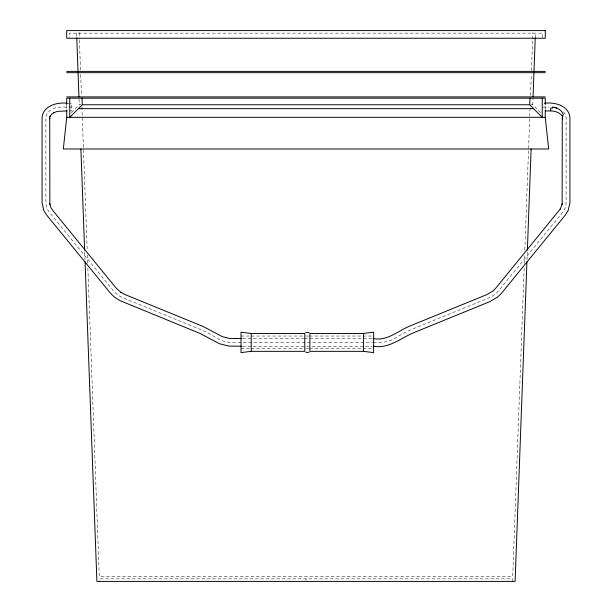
<?xml version="1.0" encoding="UTF-8"?>
<svg xmlns="http://www.w3.org/2000/svg" width="612" height="612" viewBox="0 0 612 612"><rect width="100%" height="100%" fill="white"/><g stroke="black" fill="none" stroke-linecap="round" stroke-linejoin="round"><path stroke-width="0.46" stroke-dasharray="3.06 2.29" d="M545.261 109.104L545.277 105.463M512.55 581.4L512.642 578.853L99.358 578.853L99.419 580.551M524.147 268.155L512.734 576.297L99.266 576.297L87.853 268.155M524.323 263.382L524.606 255.755M524.821 250.025L530.122 106.924M530.543 95.48L531.323 74.488M531.461 70.671L532.593 40.147M532.631 39.191L532.876 32.513M527.016 259.718L527.299 252.083M540.603 112.639L532.754 104.759L532.998 98.172M535.232 37.814L535.408 33.147M71.397 112.639L79.246 104.759L80.761 104.759M68.215 103.275L71.834 103.275L71.834 110.925L68.039 110.925M531.239 104.759L532.754 104.759M71.834 107.1L61.2 107.1A15.3 10.817 0 0 0 45.9 117.925L45.9 202.671A28.55 20.188 0 0 0 49.725 212.762L113.472 290.838A28.55 20.188 0 0 0 123.922 298.228L199.007 328.881A95.319 67.404 0 0 1 212.05 335.284L218.469 338.987A21.489 15.193 0 0 0 232.047 342.406L372.67 342.406M542.722 107.1L549.002 107.1M241.021 336.034L250.293 336.034M251.226 336.034L303.82 336.034M305.732 336.034L308.601 336.034M309.557 336.034L362.151 336.034M363.107 336.034L372.67 336.034M242.627 338.581L303.613 338.581M304.569 338.581L372.226 338.581M373.274 342.406L379.953 342.406A21.527 15.223 0 0 0 394.021 338.704L400.439 335.009A95.174 67.297 0 0 1 412.993 328.881L488.078 298.228A28.55 20.188 0 0 0 498.528 290.838L562.275 212.762A28.55 20.188 0 0 0 566.1 202.671L566.1 117.925A15.3 10.817 0 0 0 562.941 111.338M242.467 346.231L372.402 346.231M241.021 348.779L250.293 348.779M251.226 348.779L303.82 348.779M305.732 348.779L308.601 348.779M309.557 348.779L362.151 348.779M363.107 348.779L372.67 348.779M79.124 32.513L79.369 39.191M79.407 40.147L80.539 70.671M80.677 74.488L81.457 95.48M81.878 106.924L87.179 250.025M87.355 254.799L87.677 263.382M76.592 33.147L76.768 37.814M79.04 99.113L79.246 104.759M84.701 252.083L84.984 259.718M66.723 105.463L66.739 109.104M542.745 37.401L542.745 33.147L69.255 33.147L69.255 37.401M306 578.853L306 580.551"/><path stroke-width="0.92" d="M542.27 98.172L542.224 117.305L529.732 104.759L82.268 104.759L69.776 117.305L69.73 98.172M66.739 110.015L66.754 117.305L63.311 148.991L548.689 148.991L545.246 117.305L545.261 110.015M545.277 104.553L545.292 98.172L66.708 98.172L66.723 104.553M529.732 104.759L529.977 98.172M526.94 261.63L515.097 581.4L96.903 581.4L85.06 261.63M527.368 250.17L531.117 148.991M533.044 96.903L533.939 72.675M533.985 71.397L535.232 37.814M305.64 332.683L306.734 332.262L309.006 332.683M309.006 352.122L307.913 352.55L305.64 352.122M363.421 333.479L373.626 332.209L373.626 352.604L363.421 351.334L309.871 351.334L309.871 333.479L363.421 333.479L363.421 351.334M251.226 351.334L241.021 352.604L241.021 332.209L251.226 333.479L304.776 333.479L304.776 351.334L251.226 351.334L251.226 333.479M66.708 71.397L545.292 71.397M66.708 72.675L545.292 72.675M66.708 96.903L545.292 96.903M67.312 103.275C57.314 101.959 42.962 105.723 42.075 117.711L42.075 202.74L43.781 210.413L46.81 215.233L110.65 293.416L114.52 297.18L119.83 300.538L200.308 333.578L219.456 343.737L228.75 346.078L241.511 346.231M544.535 103.275C554.556 101.814 569.267 105.731 569.925 117.833L569.925 202.74L568.219 210.413L565.19 215.233L501.35 293.416L497.479 297.18L489.485 301.77L414.362 332.446C400.883 337.855 389.002 349.062 373.358 346.231M78.397 108.645L533.603 108.645M67.098 110.925L57.321 111.384L53.818 112.646L54.177 112.44L51.538 114.306L49.84 116.663L50.207 116.096L49.595 118.827L49.725 118.131L49.863 204.492L49.733 203.804L50.819 207.399L52.64 210.291L116.303 288.26L121.314 292.651L120.908 292.414L125.338 294.686L203.169 326.502L222.278 336.638L229.492 338.451L241.671 338.581M545.384 110.925L550.708 110.925M66.754 117.305L545.246 117.305M373.182 338.581C387.939 341.389 398.802 330.044 411.616 325.324L486.662 294.686L492.553 291.335L495.697 288.26L560.6 208.57L560.255 209.113L562.267 203.804L562.137 204.492L562.275 118.009M82.023 98.172L82.268 104.759M76.768 37.814L78.015 71.397M78.061 72.675L78.956 96.903M80.883 148.991L84.632 250.17M552.797 107.192A15.3 10.817 0 0 1 556.652 107.926M562.428 116.425A12.592 8.905 0 0 0 552.445 111.009L550.693 110.795L550.678 109.808L550.693 108.095L552.361 108.171L552.445 107.184A12.592 8.905 0 0 1 563.285 114.849L562.68 115.461L562.788 116.647A3.825 2.7 -2.7 0 0 562.788 119.348M545.292 30.6L66.708 30.6L66.708 38.25L545.292 38.25L545.292 30.6"/></g></svg>
